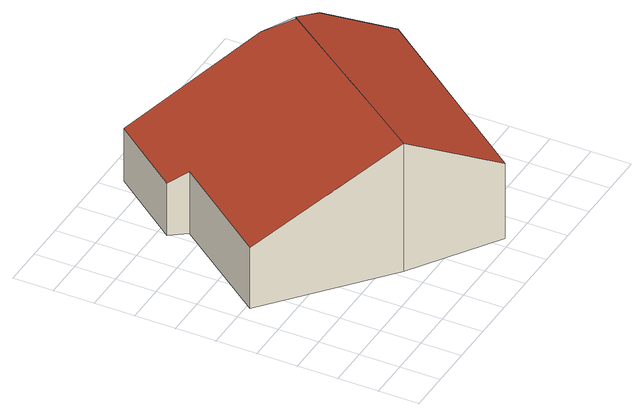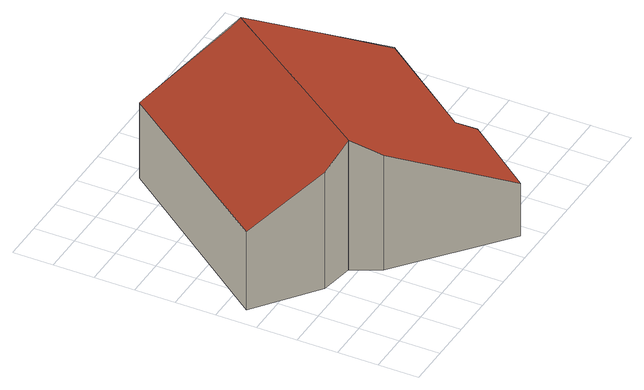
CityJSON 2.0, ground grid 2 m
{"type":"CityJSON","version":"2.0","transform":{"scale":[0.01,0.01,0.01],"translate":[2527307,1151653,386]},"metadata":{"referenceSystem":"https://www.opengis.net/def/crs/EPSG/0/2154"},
"CityObjects":{
"building1":{"type":"Building","geometry":[{"type":"MultiSurface","lod":"2","boundaries":[[[0,1,2,3,4,5,6]],[[7,8,5,4,9]],[[10,11,1,0]],[[11,12,2,1]],[[12,13,3,2]],[[13,14,4,3]],[[14,15,5,4]],[[15,16,6,5]],[[16,10,0,6]],[[17,18,8,7]],[[18,15,5,8]],[[14,19,9,4]],[[19,17,7,9]],[[10,11,12,13,14,15,16]],[[17,18,15,14,19]]],"semantics":{"surfaces":[{"type":"RoofSurface","slope_in_degrees":25.81,"distance_2d_scale":1,"area_in_square_meters":90.11},{"type":"RoofSurface","slope_in_degrees":28.26,"distance_2d_scale":1,"area_in_square_meters":63.8},{"type":"WallSurface","height_in_meters":2.84,"area_in_square_meters":12.65},{"type":"WallSurface","height_in_meters":3.3,"area_in_square_meters":3.01},{"type":"WallSurface","height_in_meters":3.3,"area_in_square_meters":20.31},{"type":"WallSurface","height_in_meters":6.91,"area_in_square_meters":36.81},{"type":"WallSurface","height_in_meters":7,"area_in_square_meters":71.96},{"type":"WallSurface","height_in_meters":7,"area_in_square_meters":10.38},{"type":"WallSurface","height_in_meters":6.2,"area_in_square_meters":29.25},{"type":"WallSurface","height_in_meters":6.26,"area_in_square_meters":19.83},{"type":"WallSurface","height_in_meters":7,"area_in_square_meters":11.22},{"type":"WallSurface","height_in_meters":6.91,"area_in_square_meters":27.74},{"type":"WallSurface","height_in_meters":4.22,"area_in_square_meters":44.77},{"type":"GroundSurface"}],"values":[0,1,2,3,4,5,6,7,8,9,10,11,12,13,13]}}]}
},
"vertices":[
[665,1707,336],[393,1352,333],[454,1274,382],[83,781,380],[636,315,743],[1238,1157,752],[1165,1296,672],[1705,900,474],[1405,1129,678],[1057,35,459],[665,1707,52],[393,1352,52],[454,1274,52],[83,781,52],[636,315,52],[1238,1157,52],[1165,1296,52],[1705,900,52],[1405,1129,52],[1057,35,52]
]}
